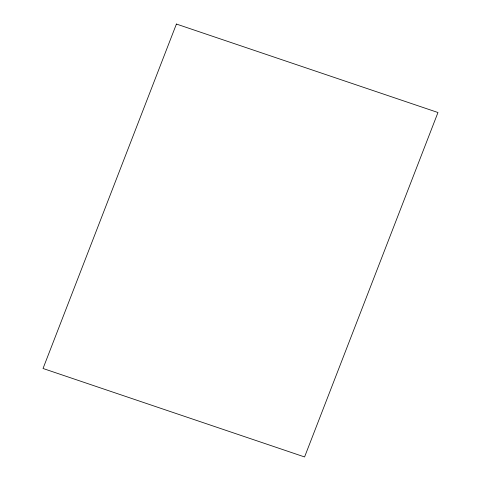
<?xml version="1.0" encoding="UTF-8"?>
<svg xmlns="http://www.w3.org/2000/svg" width="481" height="481" viewBox="0 0 481 481"><rect width="100%" height="100%" fill="white"/><g stroke="black" fill="none" stroke-linecap="round" stroke-linejoin="round"><path stroke-width="0.72" d="M176.419 24.05L43.031 368.488L304.581 456.95L437.969 112.512L176.419 24.05"/></g></svg>
